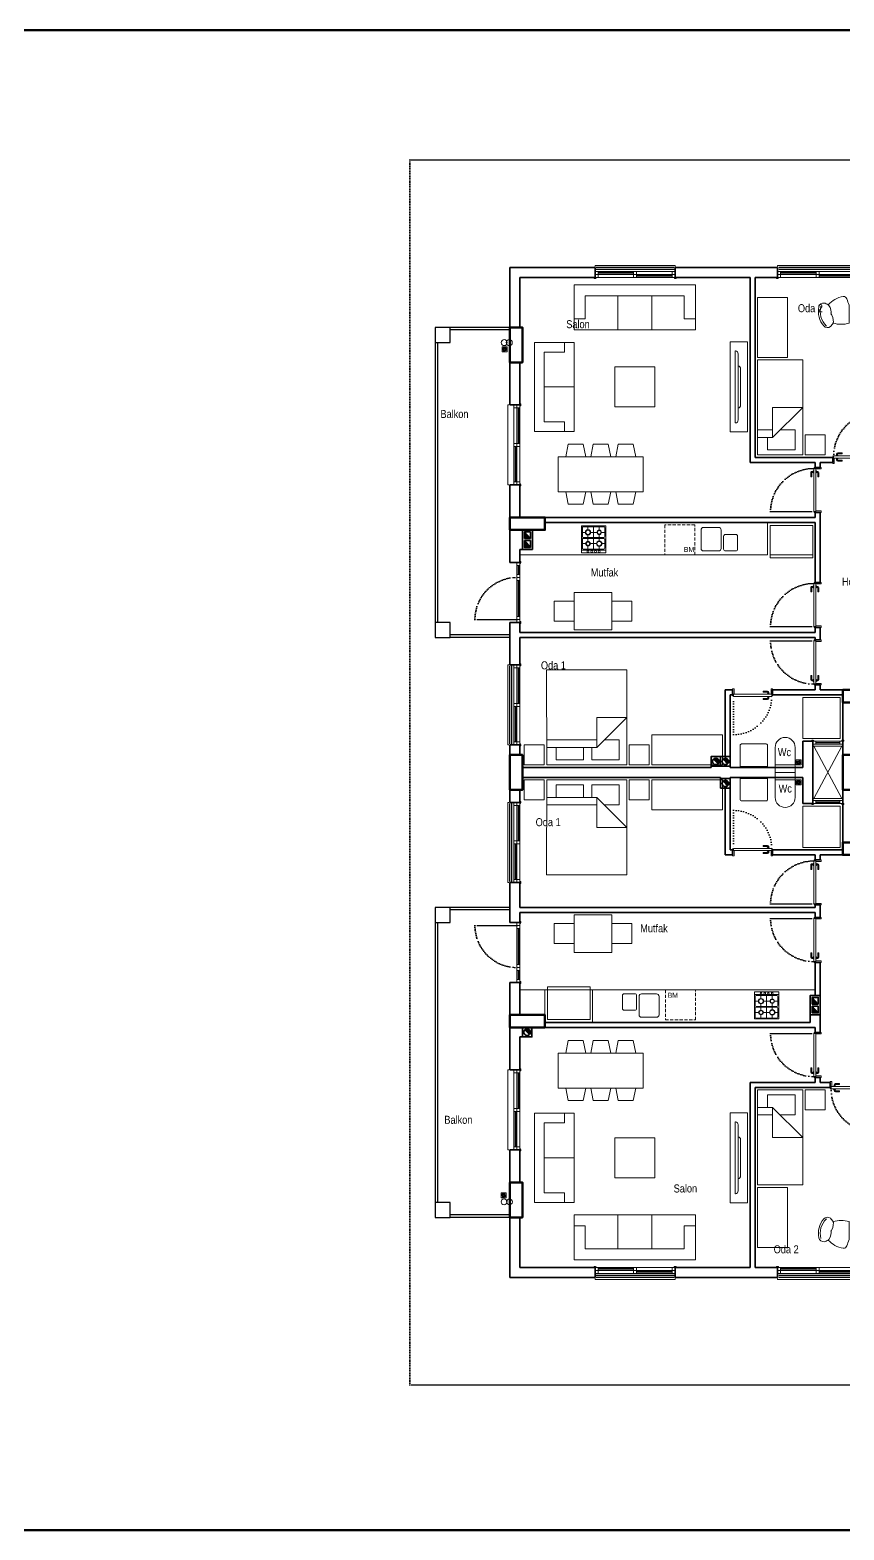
# Model space of a CAD drawing. Header units: millimetres. Extents: x 1852829 to 1882754, y -270850 to -231658.
# Drawn here: x 1867490 to 1869117, y -259851 to -256851 of the extents above; entities that cross this region are included whole.
import ezdxf

# ---------------------------------------------------------------- set-up
doc = ezdxf.new("R2010")
doc.units = ezdxf.units.MM
for name, pattern in [('DOT', [0.25, 0, -0.25]), ('izdüşüm arka', [3.175, 0, -3.175]), ('izdüşüm ön', [9.525, 6.35, -3.175])]:
    doc.linetypes.add(name, pattern=pattern)
for name, color, linetype, lineweight in [('a_ba', 6, 'Continuous', 50), ('a_doğrama', 251, 'Continuous', 20), ('a_duvar', 251, 'Continuous', 35), ('a_görünüş', 32, 'Continuous', 25), ('a_görünüş_ince', 8, 'Continuous', 20), ('a_izdüşüm_arka', 251, 'izdüşüm arka', 30), ('a_izdüşüm_ön', 6, 'izdüşüm ön', 9), ('a_not_mahal', 253, 'Continuous', 5), ('a_not_misc', 144, 'Continuous', 5), ('a_tefriş', 8, 'Continuous', 20), ('a_çerçeve_line', 7, 'Continuous', 50), ('m_yib', 65, 'Continuous', 20)]:
    doc.layers.add(name, color=color, linetype=linetype, lineweight=lineweight)
doc.layers.add('a_basılmayacak', color=251, linetype='Continuous', lineweight=5, plot=False)
doc.styles.get("Standard").update_dxf_attribs({"font": 'ARIALN.TTF'})

# ---------------------------------------------------------------- blocks, each defined once
blk = doc.blocks.new('K2')
at = {"layer": 'a_doğrama', "color": 251, "linetype": 'Continuous'}
for p, q in [((-12, 90), (-12, 88.1)), ((-12, 90), (-10, 90)), ((-13, 88.1), (-13, 1.9)), ((-13, 88.1), (-8.5, 88.1)), ((-8.5, 88.1), (-8.5, 1.9)), ((-13, 1.9), (-8.5, 1.9)), ((-12, 0), (-12, 1.9)), ((-12, 0), (-10, 0))]:
    blk.add_line(p, q, dxfattribs=at)
for points in [[(0, 90), (2, 90), (2, 87), (-8.5, 87)], [(0, 0), (2, 0), (2, 3), (-8.5, 3)]]:
    blk.add_lwpolyline(points, dxfattribs=at)
at = {"layer": 'a_doğrama', "color": 251}
for points in [[(-14, 80.1), (-16.5, 80.1, 0.414214), (-17, 79.6), (-17, 71.1), (-19, 71.1), (-19, 79.6)], [(-13, 83.1), (-13.5, 83.1, 0.414214), (-14, 82.6), (-14, 79.6, 0.414214), (-13.5, 79.1), (-13, 79.1)], [(-8.5, 83.1), (-8, 83.1, -0.414214), (-7.5, 82.6), (-7.5, 79.6, -0.414214), (-8, 79.1), (-8.5, 79.1)], [(-7.5, 80.1), (-5, 80.1, -0.414214), (-4.5, 79.6), (-4.5, 71.1), (-2.5, 71.1), (-2.5, 79.6)]]:
    blk.add_lwpolyline(points, format="xyb", dxfattribs=at)
for points in [[(-16.5, 82.1), (-14, 82.1)], [(-5, 82.1), (-7.5, 82.1)]]:
    blk.add_lwpolyline(points, dxfattribs=at)
for centre, start, end in [((-16.5, 79.6), 90, 180), ((-5, 79.6), 0, 90)]:
    blk.add_arc(centre, 2.5, start, end, dxfattribs=at)
at = {"layer": 'a_izdüşüm_arka', "color": 251}
blk.add_lwpolyline([(-99.2, 1.9), (-13, 1.9)], dxfattribs=at)
blk.add_arc((-13, 1.9), 86.2, 90, 180, dxfattribs=at)
blk = doc.blocks.new('M1')
at = {"layer": 'a_doğrama', "linetype": 'Continuous'}
for p, q in [((-24, 6), (-30, 6)), ((-30, 0), (-30, 6)), ((-24, 0), (-30, 0)), ((-24, 0), (-24, 6)), ((30, 6), (24, 6)), ((24, 6), (24, 0)), ((30, 0), (30, 6)), ((30, 0), (24, 0))]:
    blk.add_line(p, q, dxfattribs=at)
at = {"layer": 'a_doğrama'}
for p, q in [((24, 3.5), (-24, 3.5)), ((24, 2.5), (-24, 2.5))]:
    blk.add_line(p, q, dxfattribs=at)
for points in [[(-28, -1), (-28, 0), (-32, 0), (-32, -2), (-29, -2)], [(28, -1), (28, 0), (32, 0), (32, -2), (29, -2)]]:
    blk.add_lwpolyline(points, close=True, dxfattribs=at)
at = {"layer": 'a_görünüş_ince'}
for p, q in [((24, 6), (-24, 6)), ((-24, 0), (24, 0))]:
    blk.add_line(p, q, dxfattribs=at)
blk = doc.blocks.new('klozet')
at = {"layer": 'a_tefriş'}
blk.add_line((20, 0), (-20, 0), dxfattribs=at)
for points in [[(-20, 0), (-20, -15), (20, -15), (20, 0)], [(-20, -50), (-20, -15)], [(20, -50), (20, -15)]]:
    blk.add_lwpolyline(points, dxfattribs=at)
blk.add_arc((0, -50), 20, 180, 360, dxfattribs=at)
blk = doc.blocks.new('kapı_120_c_blok')
at = {"layer": 'a_doğrama', "color": 251}
for points in [[(-2, 119), (-2, 122), (0, 122), (0, 118), (-1, 118), (-2, 119)], [(2.5, 114), (2.5, 96)], [(3.5, 114), (3.5, 96)], [(2.5, 84), (2.5, 12)], [(3.5, 84), (3.5, 12)], [(-2, 1), (-2, -2), (0, -2), (0, 2), (-1, 2), (-2, 1)]]:
    blk.add_lwpolyline(points, dxfattribs=at)
for points in [[(0, 114), (6, 114), (6, 120), (0, 120)], [(0, 90), (6, 90), (6, 96), (0, 96)], [(0, 84), (6, 84), (6, 90), (0, 90)], [(0, 6), (6, 6), (6, 12), (0, 12)], [(0, 0), (6, 0), (6, 6), (0, 6)]]:
    blk.add_lwpolyline(points, close=True, dxfattribs=at)
at = {"layer": 'a_görünüş_ince', "color": 251}
for points in [[(0, 114), (0, 96)], [(6, 114), (6, 96)], [(0, 84), (0, 12)], [(6, 84), (6, 12)]]:
    blk.add_lwpolyline(points, dxfattribs=at)
at = {"layer": 'a_izdüşüm_arka', "color": 251}
blk.add_lwpolyline([(6, 6), (90, 6)], dxfattribs=at)
blk.add_arc((6, 6), 84, 0, 90, dxfattribs=at)
blk = doc.blocks.new('160p')
at = {"layer": 'a_doğrama', "color": 251}
for points in [[(-6, -6), (-6, 0), (-12, 0), (-12, -6)], [(0, -6), (0, 0), (-6, 0), (-6, -6)], [(-6, -83), (-6, -77), (-12, -77), (-12, -83)], [(0, -83), (0, -77), (-6, -77), (-6, -83)], [(-6, -160), (-6, -154), (-12, -154), (-12, -160)], [(0, -160), (0, -154), (-6, -154), (-6, -160)]]:
    blk.add_lwpolyline(points, close=True, dxfattribs=at)
for points in [[(2, -1), (2, 2), (0, 2), (0, -2), (1, -2), (2, -1)], [(-9.5, -6), (-9.5, -77)], [(-8.5, -6), (-8.5, -77)], [(-3.5, -83), (-3.5, -154)], [(-2.5, -83), (-2.5, -154)], [(2, -159), (2, -162), (0, -162), (0, -158), (1, -158), (2, -159)]]:
    blk.add_lwpolyline(points, dxfattribs=at)
at = {"layer": 'a_görünüş_ince', "color": 251}
for points in [[(-22, -160), (-24, -160), (-24, 0), (-22, 0)], [(-12, -77), (-12, -6)], [(-6, -77), (-6, -6)], [(-6, -77), (-6, -6)], [(0, -77), (0, -6)], [(-12, -154), (-12, -83)], [(-6, -154), (-6, -83)], [(-6, -154), (-6, -83)], [(0, -154), (0, -83)]]:
    blk.add_lwpolyline(points, dxfattribs=at)
blk = doc.blocks.new('baca_şönt')
at = {"layer": 'a_duvar'}
h = blk.add_hatch(color=256, dxfattribs=at)
h.dxf.hatch_style = 1
h.paths.add_polyline_path([(21.5, -5), (21.5, -17), (35, -17)])
h.paths.add_polyline_path([(4, -5), (4, -17), (17.5, -17)])
for p, q in [((4, -5), (17.5, -17)), ((17.5, -5), (17.5, -17)), ((21.5, -5), (21.5, -17)), ((21.5, -5), (35, -17))]:
    blk.add_line(p, q, dxfattribs=at)
blk.add_lwpolyline([(0, -21), (39, -21), (39, -1), (0, -1)], close=True, dxfattribs=at)
for points in [[(17.5, -5), (4, -5), (4, -17), (17.5, -17)], [(21.5, -17), (35, -17), (35, -5), (21.5, -5)]]:
    blk.add_lwpolyline(points, dxfattribs=at)
blk = doc.blocks.new('baca_müstakil')
at = {"layer": 'a_duvar'}
h = blk.add_hatch(color=256, dxfattribs=at)
h.dxf.hatch_style = 1
h.paths.add_polyline_path([(4.9, -4.9, 0.198912), (3, -9.5, 0.668179), (14.1, -14.1)])
blk.add_line((4.9, -4.9), (14.1, -14.1), dxfattribs=at)
blk.add_lwpolyline([(0, -19), (19, -19), (19, 0), (0, 0)], close=True, dxfattribs=at)
blk.add_circle((9.5, -9.5), 6.5, dxfattribs=at)
blk = doc.blocks.new('A$C2A0A03CE')
at = {"layer": 'a_tefriş'}
for p, q in [((-54, -24.3), (-54, 24.3)), ((-54, 24.3), (0, 24.3)), ((-48.6, 24.3), (-48.6, -24.3)), ((-46.8, 20.7), (-46.8, -20.7)), ((-40, 11.2), (-46.8, 11.2)), ((-25.2, 0), (-46.8, 0)), ((-27, 22.5), (-45, 22.5)), ((-35.6, 22.5), (-35.6, 15.7)), ((-35.6, 6.8), (-35.6, -7.7)), ((-25.2, 11.2), (-31, 11.2)), ((-25.2, -20.7), (-25.2, 20.7)), ((-23.4, -20.7), (-23.4, 20.7)), ((-16.6, 11.2), (-23.4, 11.2)), ((-1.8, 0), (-23.4, 0)), ((-21.6, 22.5), (-3.6, 22.5)), ((-13.1, 22.5), (-13.1, 14.8)), ((-13.1, 7.7), (-13.1, -6.8)), ((-1.8, 11.2), (-9.4, 11.2)), ((-1.8, 20.7), (-1.8, -20.7)), ((0, -24.3), (0, 24.3)), ((-54, -24.3), (0, -24.3)), ((-39.1, -11.3), (-46.8, -11.3)), ((-45, -22.5), (-27, -22.5)), ((-35.6, -14.9), (-35.6, -22.5)), ((-25.2, -11.3), (-31.9, -11.3)), ((-17.5, -11.3), (-23.4, -11.3)), ((-3.6, -22.5), (-21.6, -22.5)), ((-13.1, -15.7), (-13.1, -22.5)), ((-1.8, -11.3), (-8.5, -11.3))]:
    blk.add_line(p, q, dxfattribs=at)
for centre, radius in [((-51.4, 11.2), 1.8), ((-51.4, 3.7), 1.8), ((-35.6, 11.2), 5.4), ((-35.6, 11.2), 4.5), ((-13.1, 11.2), 4.5), ((-13.1, 11.2), 3.6), ((-51.4, -3.5), 1.8), ((-51.4, -11.3), 1.8), ((-35.6, -11.3), 4.5), ((-35.6, -11.3), 3.6), ((-13.1, -11.3), 5.4), ((-13.1, -11.3), 4.5)]:
    blk.add_circle(centre, radius, dxfattribs=at)
for centre, start, end in [((-45, 20.7), 90, 180), ((-27, 20.7), 0, 90), ((-21.6, 20.7), 90, 180), ((-3.6, 20.7), 0, 90), ((-45, -20.7), 180, 270), ((-27, -20.7), 270, 0), ((-21.6, -20.7), 180, 270), ((-3.6, -20.7), 270, 0)]:
    blk.add_arc(centre, 1.8, start, end, dxfattribs=at)
blk = doc.blocks.new('tefriş_koltuk_242x90')
at = {"layer": 'a_tefriş'}
for p, q in [((-34, -22), (-34, -90)), ((34, -22), (34, -90)), ((-99, -68), (-121, -68)), ((99, -68), (121, -68))]:
    blk.add_line(p, q, dxfattribs=at)
for points in [[(-121, -90), (-121, 0), (121, 0), (121, -90), (-121, -90)], [(-99, -68), (-99, -22), (99, -22), (99, -68)]]:
    blk.add_lwpolyline(points, dxfattribs=at)
blk = doc.blocks.new('tefriş_koltuk_202x90')
at = {"layer": 'a_tefriş'}
for p, q in [((0, -90), (0, -22)), ((-79, -68), (-101, -68)), ((79, -68), (101, -68))]:
    blk.add_line(p, q, dxfattribs=at)
for points in [[(101, -90), (101, 0), (-101, 0), (-101, -90), (101, -90)], [(79, -68), (79, -22), (-79, -22), (-79, -68)]]:
    blk.add_lwpolyline(points, dxfattribs=at)
blk = doc.blocks.new('tefirş_tv')
at = {"layer": 'a_tefriş'}
for points in [[(60, 4), (60, 5, 0.414214), (55, 10), (-55, 10, 0.414214), (-60, 5), (-60, 4)], [(35, 10), (35, 10, 0.414214), (30, 15), (-30, 15, 0.414214), (-35, 10), (-35, 10)]]:
    blk.add_lwpolyline(points, format="xyb", close=True, dxfattribs=at)
blk = doc.blocks.new('tefriş_yatak tek')
at = {"layer": 'a_tefriş'}
for points in [[(0, -0.45), (-1.9, -0.45), (-1.9, 0.45), (0, 0.45)], [(-1.9, -0.5), (-1.5, -0.5), (-1.5, -0.9), (-1.9, -0.9)]]:
    blk.add_lwpolyline(points, close=True, dxfattribs=at)
for points in [[(-1.55, 0.45), (-1.55, 0.15), (-0.95, -0.45), (-0.95, 0.15), (-1.55, 0.15)], [(-1.4, 0.45), (-1.4, 0.15)], [(-1.4, 0), (-1.4, -0.3), (-1.8, -0.3), (-1.8, 0.25), (-1.55, 0.25)]]:
    blk.add_lwpolyline(points, dxfattribs=at)
blk = doc.blocks.new('tefriş_sandalye')
at = {"layer": 'a_tefriş'}
blk.add_line((0, -18), (0, 18), dxfattribs=at)
at = {"layer": 'a_tefriş', "extrusion": (0, 0, -1)}
for centre, major_axis, start_param, end_param in [((16, -34.3), (38.7, 38.7), 5.200723, 5.79406), ((62.1, 15.1), (21.8, -21.8), 1.757107, 2.385975), ((62.1, 15.1), (21.8, -21.8), 1.757107, 2.385975), ((48.7, 10.5), (13, -13), 2.664537, 2.7784), ((48.7, 10.5), (13, -13), 2.664537, 2.7784), ((48.7, 10.5), (13, -13), 2.7784, 3.245118), ((66.5, -1.2), (21.8, -21.8), 1.802816, 2.431683), ((66.5, -1.2), (21.8, -21.8), 1.802816, 2.431683), ((43.2, 17.3), (6.76, 6.76), 4.815914, 6.34704), ((16.9, -5.5), (28.8, 28.8), 6.26556, 7.321949), ((16.9, -5.5), (28.8, 28.8), 6.26556, 7.321949), ((17, -5.7), (31.4, -31.4), -1.506941, -0.587454), ((-154, -79.7), (117.3, -117.3), -1.166716, -1.087708), ((1.8, 18.5), (38.7, -38.7), -0.034473, 0.601946), ((52.6, -3.9), (13, -13), 1.410391, 1.524253), ((52.6, -3.9), (13, -13), 1.410391, 1.524253), ((52.6, -3.9), (13, 13), 2.514469, 2.981187), ((51.2, -12.6), (6.76, -6.76), -0.587454, 0.943672), ((11.1, -28.2), (4.99, -4.99), 0.687369, 2.053884)]:
    blk.add_ellipse(centre, major_axis=major_axis, ratio=1, start_param=start_param, end_param=end_param, dxfattribs=at)
blk = doc.blocks.new('tefriş_yatak_çift')
at = {"layer": 'a_tefriş'}
for points in [[(-85, -5), (-85, -45), (-125, -45), (-125, -5)], [(80, -195), (80, -5), (-80, -5), (-80, -195)], [(85, -5), (85, -45), (125, -45), (125, -5)]]:
    blk.add_lwpolyline(points, close=True, dxfattribs=at)
for points in [[(-6.3, -40), (-6.3, -15), (-61.3, -15), (-61.3, -40)], [(35, -55), (65, -55), (65, -15), (10, -15), (10, -40)], [(-80, -40), (20, -40), (80, -100), (20, -100), (20, -40)], [(-80, -55), (20, -55)]]:
    blk.add_lwpolyline(points, dxfattribs=at)
blk = doc.blocks.new('k_80')
at = {"layer": 'a_doğrama', "color": 251, "linetype": 'Continuous'}
for p, q in [((-80, 2), (-78.1, 2)), ((-80, 2), (-80, 0)), ((-78.1, 3), (-1.9, 3)), ((-78.1, 3), (-78.1, -1.5)), ((-1.9, 3), (-1.9, -1.5)), ((0, 2), (-1.9, 2)), ((0, 2), (0, 0)), ((-78.1, -1.5), (-1.9, -1.5))]:
    blk.add_line(p, q, dxfattribs=at)
at = {"layer": 'a_doğrama', "color": 251}
for points in [[(-73.1, 3), (-73.1, 3.5, -0.414214), (-72.6, 4), (-69.6, 4, -0.414214), (-69.1, 3.5), (-69.1, 3)], [(-70.1, 4), (-70.1, 6.5, -0.414214), (-69.6, 7), (-61.1, 7), (-61.1, 9), (-69.6, 9)], [(-73.1, -1.5), (-73.1, -2, 0.414214), (-72.6, -2.5), (-69.6, -2.5, 0.414214), (-69.1, -2), (-69.1, -1.5)], [(-70.1, -2.5), (-70.1, -5, 0.414214), (-69.6, -5.5), (-61.1, -5.5), (-61.1, -7.5), (-69.6, -7.5)]]:
    blk.add_lwpolyline(points, format="xyb", dxfattribs=at)
for points in [[(-72.1, 6.5), (-72.1, 4)], [(-72.1, -5), (-72.1, -2.5)]]:
    blk.add_lwpolyline(points, dxfattribs=at)
at = {"layer": 'a_doğrama', "color": 251, "linetype": 'Continuous'}
for points in [[(-80, -10), (-80, -12), (-77, -12), (-77, -1.5)], [(0, -10), (0, -12), (-3, -12), (-3, -1.5)]]:
    blk.add_lwpolyline(points, dxfattribs=at)
at = {"layer": 'a_doğrama', "color": 251}
for centre, start, end in [((-69.6, 6.5), 90, 180), ((-69.6, -5), 180, 270)]:
    blk.add_arc(centre, 2.5, start, end, dxfattribs=at)
at = {"layer": 'a_izdüşüm_arka', "color": 251, "linetype": 'DOT', "ltscale": 20}
blk.add_line((-1.9, 79.2), (-1.9, 3), dxfattribs=at)
blk.add_arc((-1.9, 3), 76.2, 90, 180, dxfattribs=at)
blk = doc.blocks.new('tefriş_süzgeç')
at = {"layer": 'a_tefriş'}
for p, q in [((5, 0), (-5, 0)), ((-5, 0), (-5, -10)), ((5, -10), (5, 0)), ((-5, -10), (5, -10)), ((-3.6, -5.1), (-4.1, -5.1)), ((-2.6, -5.1), (-3.1, -5.1)), ((-2.5, -2.5), (-2.9, -2.2)), ((-2.6, -7.6), (-2.9, -7.9)), ((-2, -3.3), (-2.3, -3)), ((-1.9, -6.9), (-2.2, -7.2)), ((-1.6, -5.1), (-2.1, -5.1)), ((-1.2, -3.9), (-1.5, -3.6)), ((-1.2, -6.2), (-1.5, -6.5)), ((-0.2, -2.5), (-0.2, -2)), ((-0.1, -1.5), (-0.1, -1)), ((-0.1, -3), (-0.1, -3.5)), ((-0.1, -6.6), (-0.1, -7.1)), ((-0.1, -7.6), (-0.1, -8.1)), ((-0.1, -8.6), (-0.1, -9.1)), ((1, -4), (1.4, -3.6)), ((1.1, -6.2), (1.4, -6.5)), ((1.5, -5.1), (2, -5.1)), ((1.7, -3.3), (2.1, -2.9)), ((1.8, -6.9), (2.1, -7.2)), ((2.5, -2.5), (2.8, -2.2)), ((2.5, -5.1), (3, -5.1)), ((2.5, -7.5), (2.8, -7.9)), ((3.5, -5.1), (4, -5.1))]:
    blk.add_line(p, q, dxfattribs=at)
for centre, radius, start, end in [((-0.1, -5.1), 4.06, 134.2896, 180), ((-0.1, -5.1), 3.56, 134.2896, 180), ((-0.1, -5.1), 3.06, 180, 225), ((-0.1, -5.1), 4.06, 225, 270), ((-0.1, -5.1), 2.56, 180, 225), ((-0.1, -5.1), 3.56, 225, 270), ((-0.4, -4.4), 2.4, 84.5943, 143.2016), ((-0.1, -5.1), 2.06, 134.2896, 180), ((-0.1, -5), 2.44, 90.343, 138.1212), ((-0.1, -5.1), 1.56, 134.2896, 180), ((-0.1, -5.1), 2.06, 225, 270), ((-0.1, -5.1), 1.56, 225, 270), ((-0.1, -5.1), 4.06, 45, 90), ((-0.1, -5.1), 3.56, 45, 90), ((-0.1, -5.1), 2.06, 45, 90), ((-0.1, -5.1), 1.56, 45, 90), ((-0.1, -5.1), 2.56, 270, 315.7104), ((-0.1, -5.1), 3.06, 270, 315.7104), ((-0.1, -5.1), 1.56, 314.2896, 360), ((-0.1, -5.1), 2.06, 314.2896, 360), ((-0.1, -5.1), 2.56, 360, 45), ((-0.1, -5.1), 3.06, 360, 45), ((-0.1, -5.1), 3.56, 314.2896, 360), ((-0.1, -5.1), 4.06, 314.2896, 360)]:
    blk.add_arc(centre, radius, start, end, dxfattribs=at)

msp = doc.modelspace()

# ---------------------------------------------------------------- linework, layer by layer
at = {"layer": 'a_ba', "color": 253}
for points in [[(1868449.2, -257516.2), (1868474.2, -257516.2), (1868474.2, -257446.2), (1868449.2, -257446.2)], [(1868449.2, -257826.2), (1868449.2, -257851.2), (1868519.2, -257851.2), (1868519.2, -257826.2)], [(1869214.2, -258196.2), (1869214.2, -258171.2), (1869114.2, -258171.2), (1869114.2, -258196.2)], [(1868449.2, -258371.2), (1868474.2, -258371.2), (1868474.2, -258301.2), (1868449.2, -258301.2)], [(1869114.2, -258371.2), (1869139.2, -258371.2), (1869139.2, -258301.2), (1869114.2, -258301.2)], [(1869214.2, -258501.2), (1869214.2, -258476.2), (1869114.2, -258476.2), (1869114.2, -258501.2)], [(1868449.2, -258821.2), (1868449.2, -258846.2), (1868519.2, -258846.2), (1868519.2, -258821.2)], [(1868449.2, -259226.2), (1868474.2, -259226.2), (1868474.2, -259156.2), (1868449.2, -259156.2)]]:
    msp.add_lwpolyline(points, close=True, dxfattribs=at)
at = {"layer": 'a_basılmayacak'}
for points in [[(1869109.2, -258268.7), (1869034.2, -258268.7), (1869034.2, -258186.2), (1869109.2, -258186.2)], [(1869109.2, -258486.2), (1869034.2, -258486.2), (1869034.2, -258403.7), (1869109.2, -258403.7)]]:
    msp.add_lwpolyline(points, close=True, dxfattribs=at)
at = {"layer": 'a_duvar'}
for p, q in [((1868619.2, -257326.2), (1868449.2, -257326.2)), ((1868449.2, -257326.2), (1868449.2, -257446.2)), ((1868984.2, -257326.2), (1868779.2, -257326.2)), ((1868469.2, -257346.2), (1868619.2, -257346.2)), ((1868469.2, -257446.2), (1868469.2, -257346.2)), ((1868779.2, -257346.2), (1868929.2, -257346.2)), ((1868929.2, -257346.2), (1868929.2, -257716.2)), ((1868939.2, -257706.2), (1868939.2, -257346.2)), ((1868939.2, -257346.2), (1868984.2, -257346.2)), ((1868449.2, -257466.2), (1868449.2, -257601.2)), ((1868469.2, -257601.2), (1868469.2, -257516.2)), ((1868929.2, -257716.2), (1869059.2, -257716.2)), ((1869094.2, -257706.2), (1868939.2, -257706.2)), ((1869059.2, -257726.2), (1869059.2, -257716.2)), ((1869069.2, -257716.2), (1869069.2, -257726.2)), ((1869069.2, -257716.2), (1869094.2, -257716.2)), ((1868449.2, -257761.2), (1868449.2, -257916.2)), ((1868469.2, -257826.2), (1868469.2, -257761.2)), ((1869059.2, -257826.2), (1869059.2, -257816.2)), ((1869069.2, -257816.2), (1869069.2, -257956.2)), ((1869059.2, -257826.2), (1868469.2, -257826.2)), ((1868519.2, -257836.2), (1869059.2, -257836.2)), ((1869059.2, -257956.2), (1869059.2, -257836.2)), ((1868469.2, -257916.2), (1868469.2, -257890.2)), ((1868449.2, -258036.2), (1868449.2, -258121.2)), ((1868469.2, -258056.2), (1868469.2, -258036.2)), ((1869059.2, -258056.2), (1868469.2, -258056.2)), ((1869059.2, -258056.2), (1869059.2, -258046.2)), ((1869069.2, -258046.2), (1869069.2, -258071.2)), ((1868469.2, -258066.2), (1869059.2, -258066.2)), ((1868469.2, -258121.2), (1868469.2, -258066.2)), ((1869059.2, -258071.2), (1869059.2, -258066.2)), ((1868894.2, -258171.2), (1868879.2, -258171.2)), ((1869059.2, -258171.2), (1868974.2, -258171.2)), ((1869059.2, -258171.2), (1869059.2, -258161.2)), ((1869069.2, -258161.2), (1869069.2, -258171.2)), ((1869414.2, -258171.2), (1869069.2, -258171.2)), ((1868889.2, -258181.2), (1868894.2, -258181.2)), ((1868889.2, -258326.2), (1868889.2, -258181.2)), ((1868974.2, -258181.2), (1869114.2, -258181.2)), ((1869114.2, -258301.2), (1869114.2, -258181.2)), ((1868449.2, -258281.2), (1868449.2, -258396.2)), ((1868469.2, -258301.2), (1868469.2, -258281.2)), ((1869054.2, -258273.7), (1869034.2, -258273.7)), ((1869034.2, -258273.7), (1869034.2, -258326.2)), ((1869054.2, -258398.7), (1869054.2, -258273.7)), ((1868851.2, -258326.2), (1868474.2, -258326.2)), ((1869034.2, -258326.2), (1868889.2, -258326.2)), ((1868474.2, -258346.2), (1868870.2, -258346.2)), ((1868889.2, -258346.2), (1869034.2, -258346.2)), ((1869034.2, -258346.2), (1869034.2, -258398.7)), ((1868469.2, -258396.2), (1868469.2, -258371.2)), ((1869114.2, -258491.2), (1869114.2, -258371.2)), ((1868449.2, -258396.2), (1868469.2, -258396.2)), ((1869034.2, -258398.7), (1869054.2, -258398.7)), ((1868879.2, -258501.2), (1868894.2, -258501.2)), ((1868894.2, -258491.2), (1868889.2, -258491.2)), ((1869114.2, -258491.2), (1868974.2, -258491.2)), ((1868974.2, -258501.2), (1869059.2, -258501.2)), ((1869059.2, -258501.2), (1869059.2, -258511.2)), ((1869069.2, -258501.2), (1869414.2, -258501.2)), ((1869069.2, -258501.2), (1869069.2, -258511.2)), ((1868449.2, -258556.2), (1868449.2, -258636.2)), ((1868449.2, -258556.2), (1868469.2, -258556.2)), ((1868469.2, -258606.2), (1868469.2, -258556.2)), ((1869059.2, -258606.2), (1868469.2, -258606.2)), ((1868469.2, -258616.2), (1869059.2, -258616.2)), ((1868469.2, -258636.2), (1868469.2, -258616.2)), ((1869059.2, -258601.2), (1869059.2, -258606.2)), ((1869059.2, -258616.2), (1869059.2, -258626.2)), ((1869069.2, -258601.2), (1869069.2, -258626.2)), ((1869059.2, -258716.2), (1869059.2, -258782.2)), ((1869069.2, -258716.2), (1869069.2, -258856.2)), ((1868449.2, -258756.2), (1868449.2, -258931.2)), ((1868469.2, -258821.2), (1868469.2, -258756.2)), ((1869049.2, -258836.2), (1868519.2, -258836.2)), ((1868469.2, -258846.2), (1869059.2, -258846.2)), ((1868469.2, -258931.2), (1868469.2, -258865.2)), ((1869059.2, -258846.2), (1869059.2, -258856.2)), ((1869059.2, -258956.2), (1868929.2, -258956.2)), ((1868929.2, -258956.2), (1868929.2, -259326.2)), ((1869059.2, -258946.2), (1869059.2, -258956.2)), ((1869069.2, -258946.2), (1869069.2, -258956.2)), ((1869089.2, -258956.2), (1869069.2, -258956.2)), ((1868939.2, -258966.2), (1869089.2, -258966.2)), ((1868939.2, -259326.2), (1868939.2, -258966.2)), ((1868449.2, -259091.2), (1868449.2, -259206.2)), ((1868469.2, -259156.2), (1868469.2, -259091.2)), ((1868449.2, -259226.2), (1868449.2, -259346.2)), ((1868469.2, -259326.2), (1868469.2, -259226.2)), ((1868449.2, -259346.2), (1868619.2, -259346.2)), ((1868619.2, -259326.2), (1868469.2, -259326.2)), ((1868929.2, -259326.2), (1868779.2, -259326.2)), ((1868779.2, -259346.2), (1868984.2, -259346.2)), ((1868984.2, -259326.2), (1868939.2, -259326.2))]:
    msp.add_line(p, q, dxfattribs=at)
for points in [[(1868619.2, -257346.2), (1868619.2, -257326.2)], [(1868779.2, -257346.2), (1868779.2, -257326.2)], [(1868984.2, -257346.2), (1868984.2, -257326.2)], [(1868469.2, -257601.2), (1868449.2, -257601.2)], [(1869059.2, -257726.2), (1869069.2, -257726.2)], [(1869094.2, -257706.2), (1869094.2, -257716.2)], [(1868469.2, -257761.2), (1868449.2, -257761.2)], [(1869059.2, -257816.2), (1869069.2, -257816.2)], [(1868474.2, -257890.2), (1868469.2, -257890.2)], [(1868469.2, -257916.2), (1868449.2, -257916.2)], [(1869059.2, -257956.2), (1869069.2, -257956.2)], [(1868469.2, -258036.2), (1868449.2, -258036.2)], [(1869059.2, -258046.2), (1869069.2, -258046.2)], [(1869059.2, -258071.2), (1869069.2, -258071.2)], [(1868449.2, -258121.2), (1868469.2, -258121.2)], [(1868879.2, -258171.2), (1868879.2, -258304.7)], [(1868894.2, -258171.2), (1868894.2, -258181.2)], [(1868974.2, -258171.2), (1868974.2, -258181.2)], [(1869059.2, -258161.2), (1869069.2, -258161.2)], [(1868449.2, -258281.2), (1868469.2, -258281.2)], [(1868851.2, -258323.7), (1868851.2, -258326.2)], [(1868870.2, -258348.7), (1868870.2, -258346.2)], [(1868889.2, -258491.2), (1868889.2, -258346.2)], [(1868879.2, -258367.7), (1868879.2, -258501.2)], [(1868894.2, -258491.2), (1868894.2, -258501.2)], [(1868974.2, -258491.2), (1868974.2, -258501.2)], [(1869059.2, -258511.2), (1869069.2, -258511.2)], [(1869059.2, -258601.2), (1869069.2, -258601.2)], [(1869059.2, -258626.2), (1869069.2, -258626.2)], [(1868469.2, -258636.2), (1868449.2, -258636.2)], [(1869059.2, -258716.2), (1869069.2, -258716.2)], [(1868469.2, -258756.2), (1868449.2, -258756.2)], [(1869049.2, -258821.2), (1869049.2, -258836.2)], [(1868474.2, -258865.2), (1868469.2, -258865.2)], [(1869059.2, -258856.2), (1869069.2, -258856.2)], [(1868449.2, -258931.2), (1868469.2, -258931.2)], [(1869059.2, -258946.2), (1869069.2, -258946.2)], [(1869089.2, -258956.2), (1869089.2, -258966.2)], [(1868449.2, -259091.2), (1868469.2, -259091.2)], [(1868619.2, -259346.2), (1868619.2, -259326.2)], [(1868779.2, -259346.2), (1868779.2, -259326.2)], [(1868984.2, -259326.2), (1868984.2, -259346.2)]]:
    msp.add_lwpolyline(points, dxfattribs=at)
at = {"layer": 'a_görünüş', "color": 251}
for points in [[(1868777.2, -257326.2), (1868621.3, -257326.2)], [(1868777.2, -257330.2), (1868621.3, -257330.2)], [(1869142.2, -257326.2), (1868986.3, -257326.2)], [(1869142.2, -257330.2), (1868986.3, -257330.2)], [(1868449.2, -257446.2), (1868329.7, -257446.2)], [(1868449.2, -257451.2), (1868329.7, -257451.2)], [(1868299.7, -257476.2), (1868299.7, -258036.2)], [(1868304.7, -257476.2), (1868304.7, -258036.2)], [(1868449.2, -258061.2), (1868329.7, -258061.2)], [(1868449.2, -258066.2), (1868329.7, -258066.2)], [(1868449.2, -258279.2), (1868449.2, -258123.2)], [(1868453.2, -258279.2), (1868453.2, -258123.2)], [(1868449.2, -258554.2), (1868449.2, -258398.2)], [(1868453.2, -258554.2), (1868453.2, -258398.2)], [(1868449.2, -258606.2), (1868329.7, -258606.2)], [(1868449.2, -258611.2), (1868329.7, -258611.2)], [(1868299.7, -258636.2), (1868299.7, -259196.2)], [(1868304.7, -258636.2), (1868304.7, -259196.2)], [(1868449.2, -259221.2), (1868329.7, -259221.2)], [(1868449.2, -259226.2), (1868329.7, -259226.2)], [(1868777.2, -259342.2), (1868621.3, -259342.2)], [(1868777.2, -259346.2), (1868621.3, -259346.2)], [(1869142.2, -259342.2), (1868986.3, -259342.2)], [(1869142.2, -259346.2), (1868986.3, -259346.2)]]:
    msp.add_lwpolyline(points, dxfattribs=at)
for points in [[(1868299.7, -257476.2), (1868329.7, -257476.2), (1868329.7, -257446.2), (1868299.7, -257446.2)], [(1868299.7, -258066.2), (1868329.7, -258066.2), (1868329.7, -258036.2), (1868299.7, -258036.2)], [(1868299.7, -258636.2), (1868329.7, -258636.2), (1868329.7, -258606.2), (1868299.7, -258606.2)], [(1868299.7, -259226.2), (1868329.7, -259226.2), (1868329.7, -259196.2), (1868299.7, -259196.2)]]:
    msp.add_lwpolyline(points, close=True, dxfattribs=at)
at = {"layer": 'a_görünüş_ince'}
for points in [[(1869056.2, -258283.7), (1869112.2, -258283.7)], [(1869056.2, -258388.7), (1869112.2, -258388.7)]]:
    msp.add_lwpolyline(points, dxfattribs=at)
at = {"layer": 'a_izdüşüm_arka'}
msp.add_lwpolyline([(1868249.2, -257111.2), (1870729.2, -257111.2), (1870729.2, -259561.2), (1868249.2, -259561.2)], close=True, dxfattribs=at)
at = {"layer": 'a_izdüşüm_ön', "color": 251}
for points in [[(1868818.7, -257901.2), (1868818.7, -257841.2), (1868758.7, -257841.2), (1868758.7, -257901.2)], [(1868759.8, -258771.2), (1868759.8, -258831.2), (1868819.8, -258831.2), (1868819.8, -258771.2)]]:
    msp.add_lwpolyline(points, close=True, dxfattribs=at)
at = {"layer": 'a_not_misc'}
for points in [[(1869112.2, -258283.7), (1869056.2, -258388.7)], [(1869056.2, -258283.7), (1869112.2, -258388.7)]]:
    msp.add_lwpolyline(points, dxfattribs=at)
at = {"layer": 'a_tefriş'}
for p, q in [((1868471.2, -257901.2), (1868964.2, -257901.2)), ((1869057.2, -258771.2), (1868471.2, -258771.2))]:
    msp.add_line(p, q, dxfattribs=at)
for points in [[(1868944.2, -257506.2), (1869004.2, -257506.2), (1869004.2, -257386.2), (1868944.2, -257386.2)], [(1868889.2, -257475.3), (1868924.2, -257475.3), (1868924.2, -257655.3), (1868889.2, -257655.3)], [(1868658.7, -257525.3), (1868738.7, -257525.3), (1868738.7, -257605.3), (1868658.7, -257605.3)], [(1868545.7, -257704.8), (1868715.7, -257704.8), (1868715.7, -257774.8), (1868545.7, -257774.8)], [(1868577.7, -258033.7), (1868577.7, -257993.7), (1868537.7, -257993.7), (1868537.7, -258033.7)], [(1868652.7, -258051.2), (1868652.7, -257976.2), (1868577.7, -257976.2), (1868577.7, -258051.2)], [(1868692.7, -258033.7), (1868652.7, -258033.7), (1868652.7, -257993.7), (1868692.7, -257993.7)], [(1868874.2, -258261.1), (1868874.2, -258321.1), (1868732.6, -258321.1), (1868732.6, -258261.1)], [(1868874.2, -258411.2), (1868874.2, -258351.2), (1868732.6, -258351.2), (1868732.6, -258411.2)], [(1868652.7, -258696.2), (1868652.7, -258621.2), (1868577.7, -258621.2), (1868577.7, -258696.2)], [(1868577.7, -258678.7), (1868577.7, -258638.7), (1868537.7, -258638.7), (1868537.7, -258678.7)], [(1868692.7, -258678.7), (1868652.7, -258678.7), (1868652.7, -258638.7), (1868692.7, -258638.7)], [(1868545.7, -258967.5), (1868715.7, -258967.5), (1868715.7, -258897.5), (1868545.7, -258897.5)], [(1868889.2, -259197), (1868924.2, -259197), (1868924.2, -259017), (1868889.2, -259017)], [(1868658.7, -259147), (1868738.7, -259147), (1868738.7, -259067), (1868658.7, -259067)], [(1868944.2, -259166.2), (1869004.2, -259166.2), (1869004.2, -259286.2), (1868944.2, -259286.2)]]:
    msp.add_lwpolyline(points, close=True, dxfattribs=at)
for points in [[(1868600.7, -257704.8), (1868595.7, -257679.8), (1868565.7, -257679.8), (1868560.7, -257704.8)], [(1868650.7, -257704.8), (1868645.7, -257679.8), (1868615.7, -257679.8), (1868610.7, -257704.8)], [(1868700.7, -257704.8), (1868695.7, -257679.8), (1868665.7, -257679.8), (1868660.7, -257704.8)], [(1868600.7, -257774.8), (1868595.7, -257799.8), (1868565.7, -257799.8), (1868560.7, -257774.8)], [(1868650.7, -257774.8), (1868645.7, -257799.8), (1868615.7, -257799.8), (1868610.7, -257774.8)], [(1868700.7, -257774.8), (1868695.7, -257799.8), (1868665.7, -257799.8), (1868660.7, -257774.8)], [(1868964.2, -257901.2), (1868964.2, -257836.2)], [(1869054.2, -257842.2), (1869054.2, -257907.2), (1868969.2, -257907.2), (1868969.2, -257842.2), (1869054.2, -257842.2), (1869054.2, -257901.2), (1868969.2, -257901.2)], [(1868519.2, -258819.2), (1868519.2, -258771.2)], [(1868524.2, -258830.2), (1868524.2, -258765.2), (1868609.2, -258765.2), (1868609.2, -258830.2), (1868524.2, -258830.2), (1868524.2, -258771.2), (1868609.2, -258771.2)], [(1868614.2, -258771.2), (1868614.2, -258834.2)], [(1868600.7, -258897.5), (1868595.7, -258872.5), (1868565.7, -258872.5), (1868560.7, -258897.5)], [(1868650.7, -258897.5), (1868645.7, -258872.5), (1868615.7, -258872.5), (1868610.7, -258897.5)], [(1868700.7, -258897.5), (1868695.7, -258872.5), (1868665.7, -258872.5), (1868660.7, -258897.5)], [(1868600.7, -258967.5), (1868595.7, -258992.5), (1868565.7, -258992.5), (1868560.7, -258967.5)], [(1868650.7, -258967.5), (1868645.7, -258992.5), (1868615.7, -258992.5), (1868610.7, -258967.5)], [(1868700.7, -258967.5), (1868695.7, -258992.5), (1868665.7, -258992.5), (1868660.7, -258967.5)]]:
    msp.add_lwpolyline(points, dxfattribs=at)
for points in [[(1868871.2, -257851.3, 0.414214), (1868866.2, -257846.3), (1868836.2, -257846.3, 0.414214), (1868831.2, -257851.3), (1868831.2, -257888.3, 0.414214), (1868836.2, -257893.3), (1868866.2, -257893.3, 0.414214), (1868871.2, -257888.3), (1868871.2, -257851.3)], [(1868904.2, -257863.9, 0.414214), (1868900.7, -257860.4), (1868879.7, -257860.4, 0.414214), (1868876.2, -257863.9), (1868876.2, -257889.8, 0.414214), (1868879.7, -257893.3), (1868900.7, -257893.3, 0.414214), (1868904.2, -257889.8), (1868904.2, -257863.9)], [(1868674.2, -258808.4, 0.414214), (1868677.7, -258811.9), (1868698.7, -258811.9, 0.414214), (1868702.2, -258808.4), (1868702.2, -258782.5, 0.414214), (1868698.7, -258779), (1868677.7, -258779, 0.414214), (1868674.2, -258782.5), (1868674.2, -258808.4)], [(1868707.2, -258821, 0.414214), (1868712.2, -258826), (1868742.2, -258826, 0.414214), (1868747.2, -258821), (1868747.2, -258784, 0.414214), (1868742.2, -258779), (1868712.2, -258779, 0.414214), (1868707.2, -258784), (1868707.2, -258821)]]:
    msp.add_lwpolyline(points, format="xyb", dxfattribs=at)
for points in [[(1868909.2, -258324.2), (1868964.2, -258324.2), (1868964.2, -258282.2, 0.414214), (1868961.2, -258279.2), (1868912.2, -258279.2, 0.414214), (1868909.2, -258282.2)], [(1868909.2, -258348.2), (1868964.2, -258348.2), (1868964.2, -258390.2, -0.414214), (1868961.2, -258393.2), (1868912.2, -258393.2, -0.414214), (1868909.2, -258390.2)]]:
    msp.add_lwpolyline(points, format="xyb", close=True, dxfattribs=at)
at = {"layer": 'a_çerçeve_line'}
msp.add_lwpolyline([(1872123.9, -259851.4), (1872123.9, -256851.4), (1853005.4, -256851.4), (1853005.4, -259851.4)], close=True, dxfattribs=at)
at = {"layer": 'm_yib'}
for centre in [(1868437.8, -257476.6), (1868447.9, -257476.6), (1868437.5, -259195.1), (1868448.3, -259195.1), (1868448.3, -259195.1)]:
    msp.add_circle(centre, 5.92, dxfattribs=at)

# ---------------------------------------------------------------- block references
at = {"xscale": -1}
msp.add_blockref('kapı_120_c_blok', (1868469.2, -258036.2), dxfattribs=at)
at = {"rotation": 180}
msp.add_blockref('kapı_120_c_blok', (1868469.2, -258636.2), dxfattribs=at)
at = {"layer": 'a_doğrama', "xscale": -1, "rotation": 180}
msp.add_blockref('M1', (1869084.2, -258273.7), dxfattribs=at)
at = {"layer": 'a_doğrama'}
msp.add_blockref('M1', (1869084.2, -258398.7), dxfattribs=at)
at = {"layer": 'a_duvar', "xscale": -1}
for name, p, rotation in [('160p', (1868619.2, -257346.2), 90), ('160p', (1868984.2, -257346.2), 90), ('160p', (1868469.2, -257761.2), 180), ('baca_şönt', (1868495.2, -257890.2), 270), ('160p', (1868469.2, -258281.2), 180), ('baca_müstakil', (1868851.2, -258304.7), 90), ('baca_müstakil', (1868870.2, -258304.7), 90), ('baca_müstakil', (1868870.2, -258348.7), 90), ('160p', (1868469.2, -258556.2), 180), ('baca_şönt', (1869070.2, -258821.2), 270), ('baca_müstakil', (1868474.2, -258846.2), 90), ('160p', (1868469.2, -259091.2), 180), ('160p', (1868779.2, -259326.2), 270), ('160p', (1869144.2, -259326.2), 270)]:
    msp.add_blockref(name, p, dxfattribs=dict(at, rotation=rotation))
at = {"layer": 'a_izdüşüm_arka', "ltscale": 5, "xscale": -1}
for p, rotation in [((1869184.2, -257716.2), 90.00079631210939), ((1869069.2, -258071.2), 180.0007963121094), ((1869069.2, -258626.2), 180.0007963121094), ((1869069.2, -258856.2), 180.0007963121094)]:
    msp.add_blockref('K2', p, dxfattribs=dict(at, rotation=rotation))
at = {"layer": 'a_izdüşüm_arka', "ltscale": 5}
for name, p, rotation in [('K2', (1869069.2, -257816.2), 359.9992036878907), ('K2', (1869069.2, -258046.2), 359.9992036878907), ('k_80', (1868894.2, -258181.2), 180), ('K2', (1869069.2, -258601.2), 359.9992036878907), ('K2', (1869179.2, -258956.2), 89.9992036878906)]:
    msp.add_blockref(name, p, dxfattribs=dict(at, rotation=rotation))
at = {"layer": 'a_izdüşüm_arka', "ltscale": 5, "xscale": -1}
msp.add_blockref('k_80', (1868894.2, -258491.2), dxfattribs=at)
at = {"layer": 'a_tefriş', "xscale": -1}
for name, p in [('tefriş_koltuk_242x90', (1868698.7, -257361.2)), ('tefriş_sandalye', (1869126.9, -259252.7))]:
    msp.add_blockref(name, p, dxfattribs=at)
at = {"layer": 'a_tefriş'}
for name, p, rotation in [('tefriş_sandalye', (1869126.9, -257419.6), 180), ('tefriş_süzgeç', (1868438.7, -257494.8), 179.9999999999999), ('tefriş_süzgeç', (1869021.3, -258316.2), 90), ('tefriş_koltuk_242x90', (1868698.7, -259311.2), 180)]:
    msp.add_blockref(name, p, dxfattribs=dict(at, rotation=rotation))
at = {"layer": 'a_tefriş', "lineweight": -3, "extrusion": (-1.39694e-31, -2.24181e-16, -1), "xscale": -0.8823529411764706, "yscale": 0.8823529411764706, "zscale": -0.8823529411764706, "rotation": 270}
msp.add_blockref('tefriş_koltuk_202x90', (-1868498.3, -257565.3), dxfattribs=at)
at = {"layer": 'a_tefriş', "extrusion": (0, 0, -1)}
for p, xscale, rotation in [((-1868895.2, -257565.3), -1.2, 90.0000016677939), ((-1868895.2, -259107), 1.2, 89.99999833220615)]:
    msp.add_blockref('tefirş_tv', p, dxfattribs=dict(at, xscale=xscale, rotation=rotation))
at = {"layer": 'a_tefriş', "yscale": 100.0000000000011, "rotation": 90}
for p, xscale, zscale in [((1868989.2, -257511.2), 100.0000000000011, 100.0000000000011), ((1868989.2, -259161.2), -100.0000000000011, 100)]:
    msp.add_blockref('tefriş_yatak tek', p, dxfattribs=dict(at, xscale=xscale, zscale=zscale))
at = {"layer": 'a_tefriş', "color": 113, "xscale": -1}
for name, p, rotation in [('A$C2A0A03CE', (1868616.4, -257843), 269.9992036728955), ('klozet', (1868999.2, -258336.2), 359.9992036605381), ('A$C2A0A03CE', (1868962.1, -258829.3), 89.99920367289552)]:
    msp.add_blockref(name, p, dxfattribs=dict(at, rotation=rotation))
at = {"layer": 'a_tefriş', "extrusion": (0, 0, -1), "zscale": -1, "rotation": 179.9698299032536}
msp.add_blockref('tefriş_yatak_çift', (-1868602.6, -258326.2), dxfattribs=at)
at = {"layer": 'a_tefriş', "color": 113, "rotation": 180.000796339462}
msp.add_blockref('klozet', (1868999.2, -258336.2), dxfattribs=at)
at = {"layer": 'a_tefriş', "extrusion": (0, 0, -1), "xscale": -1, "zscale": -1, "rotation": 0.0301700967464047}
msp.add_blockref('tefriş_yatak_çift', (-1868602.6, -258346.2), dxfattribs=at)
at = {"layer": 'a_tefriş', "xscale": -1, "rotation": 90}
msp.add_blockref('tefriş_süzgeç', (1869021.3, -258356.2), dxfattribs=at)
at = {"layer": 'a_tefriş', "lineweight": -3, "extrusion": (-1.39694e-31, 2.24181e-16, -1), "xscale": 0.8823529411764706, "yscale": 0.8823529411764706, "zscale": -0.8823529411764706, "rotation": 270}
msp.add_blockref('tefriş_koltuk_202x90', (-1868498.3, -259107), dxfattribs=at)
at = {"layer": 'a_tefriş'}
msp.add_blockref('tefriş_süzgeç', (1868436.6, -259176.8), dxfattribs=at)

# ---------------------------------------------------------------- texts
at = {"layer": 'a_not_mahal'}
for s, height, p in [('Oda 2', 16, (1869024.7, -257415.8)), ('Salon', 16, (1868561.8, -257447.8)), ('Balkon', 16, (1868310.3, -257627.3)), ('BM', 10, (1868796.9, -257895.4)), ('Mutfak', 16, (1868610.7, -257944.3)), ('Hol', 16, (1869112.7, -257962.6)), ('Oda 1', 16, (1868511.1, -258130)), ('Wc', 16, (1868984.6, -258303.6)), ('Wc', 16, (1868986.2, -258376.4)), ('Oda 1', 16, (1868500.6, -258443.7)), ('Mutfak', 16, (1868709.6, -258655.9)), ('BM', 10, (1868764.4, -258786.9)), ('Balkon', 16, (1868318.1, -259039)), ('Salon', 16, (1868776.4, -259176.3)), ('Oda 2', 16, (1868976.3, -259298))]:
    msp.add_text(s, height=height, dxfattribs=at).set_placement(p)

doc.saveas('drawing.dxf')
